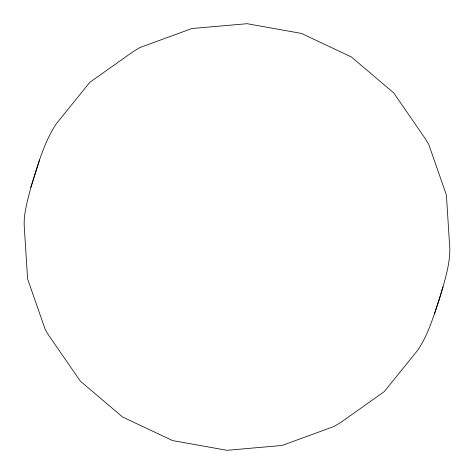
<?xml version="1.0" encoding="UTF-8"?>
<svg xmlns="http://www.w3.org/2000/svg" width="474" height="474" viewBox="0 0 474 474"><rect width="100%" height="100%" fill="white"/><g stroke="black" fill="none" stroke-linecap="round" stroke-linejoin="round"><path stroke-width="0.71" d="M30.899 187.242C27.877 199.761 23.741 212.399 24.192 225.417L27.599 278.961L45.279 329.643L48.81 335.462L80.349 381.143L122.559 416.996L172.572 440.583L226.975 450.3L282.06 445.477L334.075 426.452L340.711 422.458L384.171 391.69L417.594 350.375C427.945 335.361 433.046 317.479 439.031 300.439C443.735 283.493 449.956 266.37 449.808 248.583L446.401 195.039L428.721 144.357L425.19 138.538L393.651 92.857L351.441 57.004L301.428 33.417L247.025 23.7L191.94 28.523L139.925 47.548L133.289 51.542L89.829 82.31L56.406 123.625C43.715 142.798 37.719 165.515 30.899 187.242L39.532 159.969M443.101 286.758L434.468 314.031"/></g></svg>
